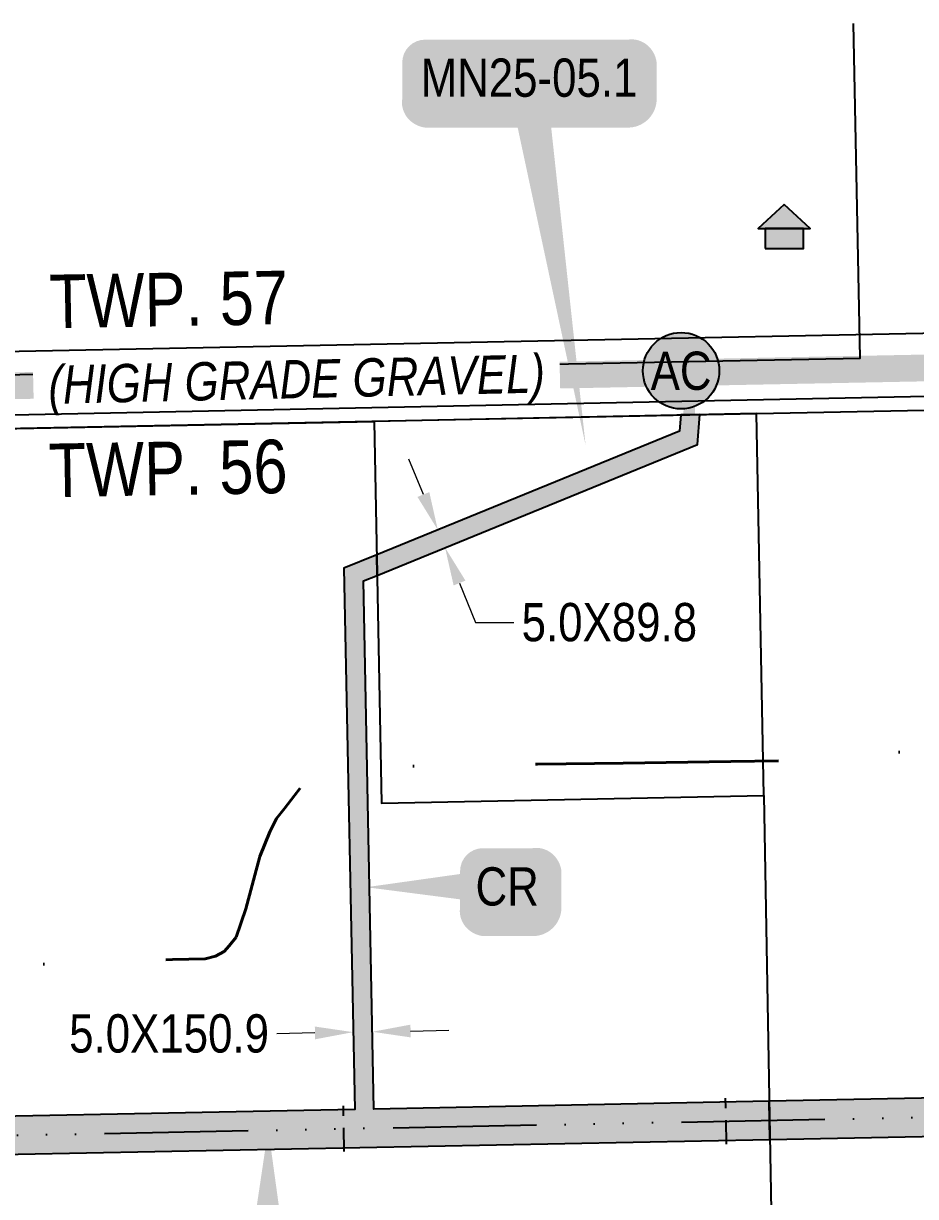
# Model space of a CAD drawing. Extents: x 88833 to 97610, y 5963373 to 5974710.
# Drawn here: x 91668.7 to 91901.8, y 5969679.8 to 5969986.5 of the extents above; entities that cross this region are included whole.
import ezdxf
from ezdxf.enums import TextEntityAlignment as Align

# ---------------------------------------------------------------- set-up
doc = ezdxf.new("R2010")
doc.units = 0
doc.header["$LTSCALE"] = 5
doc.header["$PDSIZE"] = 5
for name, pattern in [('COOP2', [10, 5, -1, 0, -1, 0, -1, 0, -1, 0, -1]), ('DASHDOT', [25.4, 12.7, -6.35, 0, -6.35]), ('foc-TIELINE', [1.875, 1.25, -0.625])]:
    doc.linetypes.add(name, pattern=pattern)
doc.layers.get('Defpoints').update_dxf_attribs({"color": 9})
for name, color, linetype in [('AS-POWER', 104, 'foc-POWER'), ('AS-RESIDENCE', 14, 'Continuous'), ('AS-ROADS', 254, 'Continuous'), ('AS-TELEPHONE', 224, 'foc-TEL'), ('CG-NOTES', 7, 'Continuous'), ('D-TXT', 6, 'Continuous'), ('L-SEC', 7, 'Continuous'), ('L-TITLEDB', 4, 'Continuous'), ('P-APEX RECON PAY ITEMS', 240, 'Continuous'), ('P-APEX RECON-10m BUFFER', 51, 'COOP2'), ('P-APEX RECON-LINE LIST', 240, 'Continuous'), ('P-APEX RECON-URBAN', 30, 'COOP2'), ('P-APEX RECON-WORK AREA', 104, 'Continuous'), ('P-BUFFER-PURPLE', 187, 'foc-TIELINE')]:
    doc.layers.add(name, color=color, linetype=linetype)
for name, color, linetype, lineweight in [('AS-RECON EXISTING', 151, 'DASHDOT', 40), ('P-APEX RECON-TWS-T', 104, 'Continuous', 9), ('T-TEXT', 48, 'Continuous', 18)]:
    doc.layers.add(name, color=color, linetype=linetype, lineweight=lineweight)
doc.styles.add('175L', font='ARIALN.TTF', dxfattribs={"height": 2})
doc.styles.add('80', font='ARIALN.TTF', dxfattribs={"height": 10})
doc.styles.add('80CG', font='ARIALN.TTF', dxfattribs={"height": 10})
doc.styles.add('80L', font='ARIALN.TTF', dxfattribs={"height": 10})
doc.styles.add('80LS', font='ARIALNI.TTF', dxfattribs={"height": 10})
doc.styles.add('foc-LtypeFont', font='ARIALN.TTF', dxfattribs={"height": 7.35})
doc.linetypes.add('foc-POWER', pattern='A,6,-1,["P",foc-LtypeFont,S=0.2,R=0,X=-0.625,Y=-0.75],-1.24,4', length=12.24)
doc.linetypes.add('foc-TEL', pattern='A,2,-1,["T",foc-LtypeFont,S=0.2,R=0,X=-0.425,Y=-0.75],-1.24,8', length=12.24)
doc.dimstyles.new('Compass 5 000', dxfattribs={"dimscale": 5, "dimtxt": 9, "dimasz": 2, "dimexe": 0.2, "dimexo": 0.0625, "dimgap": 0.5, "dimtad": 0, "dimtih": 1, "dimtoh": 1, "dimzin": 0, "dimdsep": 46, "dimtxsty": '80CG', "dimcen": 0.1, "dimse1": 1, "dimse2": 1, "dimclrd": 256, "dimclrt": 256, "dimaunit": 1, "dimadec": 4, "dimazin": 0, "dimtfac": 0.06, "dimtofl": 0, "dimtmove": 0, "dimatfit": 1, "dimfxl": 0.2, "dimtolj": 1, "dimtzin": 0, "dimlwd": -1, "dimarcsym": 0})

# ---------------------------------------------------------------- blocks, each defined once
blk = doc.blocks.new('*D622')
at = {"layer": 'Defpoints', "color": 0, "transparency": 16777216}
for p in [(91754.72, 5969729.56), (91759.71, 5969729.66), (91754.85, 5969722.75)]:
    blk.add_point(p, dxfattribs=at)
at = {"layer": 'P-APEX RECON-TWS-T', "transparency": 16777216}
for p, q in [((91744.86, 5969722.55), (91734.86, 5969722.35)), ((91769.85, 5969723.05), (91779.85, 5969723.25))]:
    blk.add_line(p, q, dxfattribs=at)
for points in [[(91744.82, 5969724.22), (91744.89, 5969720.88), (91754.85, 5969722.75)], [(91769.81, 5969724.71), (91769.88, 5969721.38), (91759.85, 5969722.85)]]:
    blk.add_solid(points, dxfattribs=at)
at = {"layer": 'P-APEX RECON-TWS-T', "transparency": 16777216, "insert": (91706.73, 5969722.35), "char_height": 10, "attachment_point": 5, "style": '80CG'}
blk.add_mtext('\\A1;5.0X150.9', dxfattribs=at)
blk = doc.blocks.new('Access_Point')
h = blk.add_hatch(color=255)
h.dxf.hatch_style = 1
edge = h.paths.add_edge_path()
edge.add_arc((0, 0), 9.99, 0, 360)
at = {"color": 170}
blk.add_circle((0, 0), 9.99, dxfattribs=at)
at = {"color": 170, "style": '175L'}
blk.add_text('AC', height=10, dxfattribs=at).set_placement((0, 0), align=Align.MIDDLE_CENTER)
blk = doc.blocks.new('*D624')
at = {"layer": 'Defpoints', "color": 0, "transparency": 16777216}
for p in [(91788.22, 5969858.66), (91790.1, 5969854.04), (91778.86, 5969849.45)]:
    blk.add_point(p, dxfattribs=at)
at = {"layer": 'P-APEX RECON-TWS-T', "transparency": 16777216}
for p, q in [((91773.19, 5969863.33), (91769.41, 5969872.59)), ((91782.64, 5969840.19), (91786.85, 5969829.89)), ((91786.85, 5969829.89), (91796.85, 5969829.89))]:
    blk.add_line(p, q, dxfattribs=at)
for points in [[(91774.74, 5969863.96), (91771.65, 5969862.7), (91776.97, 5969854.07)], [(91784.19, 5969840.82), (91781.1, 5969839.56), (91778.86, 5969849.45)]]:
    blk.add_solid(points, dxfattribs=at)
at = {"layer": 'P-APEX RECON-TWS-T', "transparency": 16777216, "insert": (91821.8, 5969829.89), "char_height": 10, "attachment_point": 5, "style": '80CG'}
blk.add_mtext('\\A1;5.0X89.8', dxfattribs=at)
blk = doc.blocks.new('*U625')
at = {"true_color": 0xffffa8}
h = blk.add_hatch(color=51, dxfattribs=at)
edge = h.paths.add_edge_path()
edge.add_line((-6.5, -11.5), (6.5, -11.5))
edge.add_arc((6.5, -5.5), 6, 270, 360)
edge.add_line((12.5, -5.5), (12.5, 4))
edge.add_arc((6.5, 4), 6, 0, 90)
edge.add_line((6.5, 10), (-6.5, 10))
edge.add_arc((-6.5, 4), 6, 90, 180)
edge.add_line((-12.5, 4), (-12.5, -5.5))
edge.add_arc((-6.5, -5.5), 6, 180, 270)
at = {"color": 240, "flags": 128}
blk.add_lwpolyline([(-6.5, -11.5, 3, 3, 0), (6.5, -11.5, 3, 3, 0.414214), (12.5, -5.5, 3, 3, 0), (12.5, 4, 3, 0, 0.414214), (6.5, 10, 0, 0, 0), (-6.5, 10, 0, 0, 0.414214), (-12.5, 4, 0, 0, 0), (-12.5, -5.5, 0, 3, 0.414214)], format="xyseb", close=True, dxfattribs=at)
for points in [[(-37.04, -0.21, 0, 10, 0), (0, 0, 5, 5, 0)], [(-1, -11.44, 0, 10, 0), (0, 0, 5, 5, 0)]]:
    blk.add_lwpolyline(points, format="xyseb", dxfattribs=at)
at = {"color": 4, "style": '80'}
blk.add_attdef('OTHER_001', (-14.7, -5), '', height=10, dxfattribs=at)
blk = doc.blocks.new('*U570')
at = {"true_color": 0xffffa8}
h = blk.add_hatch(color=51, dxfattribs=at)
edge = h.paths.add_edge_path()
edge.add_line((-6.5, -11.5), (6.5, -11.5))
edge.add_arc((6.5, -5.5), 6, 270, 360)
edge.add_line((12.5, -5.5), (12.5, 4))
edge.add_arc((6.5, 4), 6, 0, 90)
edge.add_line((6.5, 10), (-6.5, 10))
edge.add_arc((-6.5, 4), 6, 90, 180)
edge.add_line((-12.5, 4), (-12.5, -5.5))
edge.add_arc((-6.5, -5.5), 6, 180, 270)
at = {"color": 240, "flags": 128}
for points in [[(0.2, 34.92, 0, 10, 0), (0, 0, 5, 5, 0)], [(-1, -11.44, 0, 10, 0), (0, 0, 5, 5, 0)]]:
    blk.add_lwpolyline(points, format="xyseb", dxfattribs=at)
blk.add_lwpolyline([(-6.5, -11.5, 3, 3, 0), (6.5, -11.5, 3, 3, 0.414214), (12.5, -5.5, 3, 3, 0), (12.5, 4, 3, 0, 0.414214), (6.5, 10, 0, 0, 0), (-6.5, 10, 0, 0, 0.414214), (-12.5, 4, 0, 0, 0), (-12.5, -5.5, 0, 3, 0.414214)], format="xyseb", close=True, dxfattribs=at)
at = {"color": 4, "style": '80'}
blk.add_attdef('OTHER_001', (-14.7, -5), '', height=10, dxfattribs=at)
blk = doc.blocks.new('res_occ')
for points in [[(0.1, 0.891), (-1.257, -0.374), (1.457, -0.374)], [(-0.9, -1.425), (1.1, -1.425), (1.1, -0.374), (-0.9, -0.374)]]:
    blk.add_hatch(color=14).paths.add_polyline_path(points)
at = {"color": 14}
for points in [[(0.1, 0.891), (-1.257, -0.374), (1.457, -0.374)], [(-0.9, -1.425), (1.1, -1.425), (1.1, -0.374), (-0.9, -0.374)]]:
    blk.add_lwpolyline(points, close=True, dxfattribs=at)
blk = doc.blocks.new('*U1620')
at = {"true_color": 0xffffa8}
h = blk.add_hatch(color=51, dxfattribs=at)
edge = h.paths.add_edge_path()
edge.add_line((-26.5, -11.5), (26.5, -11.5))
edge.add_arc((26.5, -5.5), 6, 270, 360)
edge.add_line((32.5, -5.5), (32.5, 4))
edge.add_arc((26.5, 4), 6, 0, 90)
edge.add_line((26.5, 10), (-26.5, 10))
edge.add_arc((-26.5, 4), 6, 90, 180)
edge.add_line((-32.5, 4), (-32.5, -5.5))
edge.add_arc((-26.5, -5.5), 6, 180, 270)
at = {"color": 240, "flags": 128}
blk.add_lwpolyline([(-26.5, -11.5, 3, 3, 0), (26.5, -11.5, 3, 3, 0.414214), (32.5, -5.5, 3, 3, 0), (32.5, 4, 3, 0, 0.414214), (26.5, 10, 0, 0, 0), (-26.5, 10, 0, 0, 0.414214), (-32.5, 4, 0, 0, 0), (-32.5, -5.5, 0, 3, 0.414214)], format="xyseb", close=True, dxfattribs=at)
for points in [[(-24.67, -8.43, 0, 10, 0), (0, 0, 5, 5, 0)], [(15.43, -96.11, 0, 10, 0), (0, 0, 5, 5, 0)]]:
    blk.add_lwpolyline(points, format="xyseb", dxfattribs=at)
at = {"color": 4, "style": '80'}
blk.add_attdef('OTHER_001', (-14.7, -5), '', height=10, dxfattribs=at)

msp = doc.modelspace()

# ---------------------------------------------------------------- hatches: boundary and pattern name
at = {"layer": 'P-APEX RECON-10m BUFFER', "transparency": 33554687}
h = msp.add_hatch(color=256, dxfattribs=at)
h.dxf.hatch_style = 1
h.paths.add_polyline_path([(91761.103, 5969842.193), (91844.824, 5969876.387), (91845.477, 5969884.226), (91840.456, 5969884.125), (91840.1, 5969879.854), (91761.003, 5969847.549)])
h = msp.add_hatch(color=256, dxfattribs=at)
h.dxf.hatch_style = 1
h.paths.add_polyline_path([(91568.793, 5969878.709), (91569.134, 5969873.842), (91570.134, 5969841.843), (91571.252, 5969836.703), (91573.767, 5969832.178), (91578.145, 5969829.813), (91581.067, 5969828.465), (91588.414, 5969827.037), (91598.513, 5969824.346), (91598.083, 5969821.879), (91596.633, 5969800.414), (91596.85, 5969782.956), (91597.067, 5969771.847), (91592.072, 5969771.75), (91592.461, 5969751.77), (91597.456, 5969751.867), (91598.381, 5969704.408), (91593.386, 5969704.31), (91593.483, 5969699.366), (91462.196, 5969696.777), (91461.222, 5969696.792), (91461.408, 5969686.796), (91462.218, 5969686.784), (91593.678, 5969689.375), (91593.776, 5969684.33), (91613.756, 5969684.72), (91613.658, 5969689.769), (91863.763, 5969694.7), (91863.586, 5969704.691), (91760.252, 5969702.653), (91757.5, 5969840.722), (91761.103, 5969842.193), (91761.003, 5969847.549), (91752.437, 5969844.05), (91755.257, 5969702.555), (91613.463, 5969699.759), (91613.367, 5969704.7), (91608.372, 5969704.603), (91607.446, 5969752.062), (91612.441, 5969752.159), (91612.052, 5969772.139), (91607.057, 5969772.042), (91606.841, 5969783.115), (91606.63, 5969800.139), (91607.99, 5969820.282), (91604.062, 5969829.095), (91601.568, 5969828.702), (91589.536, 5969831.909), (91582.612, 5969833.254), (91580.381, 5969834.283), (91577.425, 5969835.88), (91575.977, 5969838.486), (91575.113, 5969842.457), (91574.124, 5969874.095), (91573.794, 5969878.809)])
h = msp.add_hatch(color=256, dxfattribs=at)
h.dxf.hatch_style = 1
h.paths.add_polyline_path([(92225.944, 5969091.952), (92222.341, 5969301.79), (92166.343, 5969419.077), (92170.851, 5969421.229), (92162.241, 5969439.263), (92157.732, 5969437.111), (92143.367, 5969467.198), (92147.876, 5969469.351), (92139.265, 5969487.385), (92134.757, 5969485.233), (92133.753, 5969487.334), (92130.861, 5969694.966), (92135.911, 5969695.062), (92135.53, 5969715.043), (92130.555, 5969714.948), (92130.493, 5969718.197), (92132.399, 5969718.234), (92132.064, 5969738.215), (92130.106, 5969738.178), (92129.162, 5969786.987), (92131.248, 5969787.028), (92130.861, 5969807.008), (92110.881, 5969806.621), (92111.267, 5969786.641), (92119.169, 5969786.794), (92120.101, 5969737.987), (92115.106, 5969737.891), (92115.487, 5969717.911), (92120.483, 5969718.006), (92120.545, 5969714.757), (92115.55, 5969714.661), (92115.645, 5969709.66), (91863.586, 5969704.691), (91863.763, 5969694.7), (92115.836, 5969699.67), (92115.931, 5969694.681), (92120.87, 5969694.775), (92123.793, 5969485.006), (92125.74, 5969480.927), (92121.231, 5969478.775), (92129.842, 5969460.741), (92134.35, 5969462.893), (92148.715, 5969432.806), (92144.207, 5969430.653), (92152.817, 5969412.619), (92157.326, 5969414.772), (92212.388, 5969299.446), (92215.955, 5969091.712)])

# ---------------------------------------------------------------- linework, layer by layer
at = {"layer": 'AS-POWER', "flags": 128}
msp.add_lwpolyline([(90771.54, 5969881.93), (90771.54, 5969881.93), (91460.139, 5969890.801), (91462.812, 5969890.85), (91636.241, 5969894.096), (91887.314, 5969899.007), (91885.627, 5969986.502)], dxfattribs=at)
at = {"layer": 'AS-RECON EXISTING', "flags": 128}
msp.add_lwpolyline([(90576.133, 5969765.732), (90580.125, 5969765.346), (90595.449, 5969765.909), (90603.571, 5969765.91), (90621.434, 5969766.201), (90629.559, 5969766.773), (90634.547, 5969767.21), (90640.317, 5969766.925), (90654.71, 5969767.784), (90661.863, 5969767.854), (90681.11, 5969767.811), (90700.297, 5969767.668), (90720.946, 5969767.542), (90745.572, 5969767.677), (90770.382, 5969768.303), (90797.258, 5969768.445), (90822.324, 5969768.479), (90853.176, 5969768.764), (90886.451, 5969768.285), (90916.762, 5969768.769), (90949.951, 5969769.004), (90983.625, 5969768.763), (91013.295, 5969769.037), (91035.745, 5969769.633), (91064.762, 5969770.163), (91091.321, 5969769.97), (91118.848, 5969769.969), (91152.515, 5969769.985), (91184.967, 5969770.664), (91207.799, 5969770.902), (91232.035, 5969770.791), (91259.54, 5969770.737), (91277.429, 5969770.863), (91292.772, 5969771.112), (91316.654, 5969771.454), (91334.889, 5969771.503), (91360.471, 5969771.27), (91375.455, 5969771.544), (91387.76, 5969771.55), (91391.622, 5969770.989), (91399.13, 5969768.476), (91412.407, 5969758.321), (91422.402, 5969749.424), (91426.81, 5969745.351), (91431.677, 5969740.876), (91435.591, 5969737.211), (91439.639, 5969733.861), (91444.068, 5969731.784), (91448.282, 5969731.342), (91460.804, 5969730.961), (91491.785, 5969732.949), (91499.504, 5969733.457), (91521.558, 5969734.302), (91532.082, 5969734.689), (91543.941, 5969735.162), (91559.869, 5969735.972), (91570.708, 5969736.487), (91588.459, 5969737.51), (91598.858, 5969737.822), (91604.37, 5969738.227), (91610.2, 5969738.255), (91622.642, 5969738.87), (91637.16, 5969739.242), (91654.749, 5969739.769), (91670.884, 5969740.472), (91691.138, 5969740.95), (91707.643, 5969741.738), (91716.16, 5969741.917), (91718.832, 5969742.588), (91721.116, 5969743.799), (91722.471, 5969745.332), (91724.288, 5969747.606), (91726.82, 5969754.995), (91730.416, 5969768.722), (91733.063, 5969775.089), (91734.83, 5969778.595), (91736.886, 5969781.259), (91739.475, 5969784.664), (91741.981, 5969787.807), (91745.848, 5969791.427), (91749.508, 5969792.167), (91752.139, 5969792.091), (91758.604, 5969792.088), (91776.751, 5969792.441), (91803.011, 5969792.824), (91825.439, 5969793.065), (91853.581, 5969793.526), (91885.986, 5969793.99), (91906.697, 5969797.598), (91932.81, 5969796.431), (91955.363, 5969794.739), (91964.055, 5969794.915), (91977.689, 5969795.023), (91990.009, 5969795.073), (92010.618, 5969795.404), (92034.664, 5969795.635), (92060.109, 5969796.293), (92084.597, 5969796.835), (92104.826, 5969796.858), (92119.958, 5969796.564), (92122.644, 5969797.033), (92124.013, 5969796.949), (92127.105, 5969796.857), (92129.316, 5969796.649), (92138.113, 5969796.683), (92149.213, 5969796.89), (92176.976, 5969797.51), (92190.584, 5969797.406), (92210.996, 5969797.406), (92215.588, 5969797.343), (92225.232, 5969797.406), (92229, 5969796.569), (92232.862, 5969795.489), (92236.649, 5969793.307), (92238.216, 5969791.425), (92239.154, 5969789.978), (92241.291, 5969783.894), (92241.894, 5969774.347), (92242.478, 5969762.866), (92242.899, 5969753.17), (92243.053, 5969746.642), (92243.293, 5969743.868), (92243.659, 5969738.673), (92243.971, 5969732.131), (92244.466, 5969723.302), (92245.003, 5969714.507), (92245.469, 5969706.336), (92246.041, 5969693.5), (92246.441, 5969683.86), (92246.791, 5969671.88), (92246.98, 5969662.99), (92247.325, 5969650.395), (92247.618, 5969641.347), (92247.588, 5969615.812), (92248.004, 5969605.461), (92247.988, 5969585.385), (92247.955, 5969558.064), (92248.024, 5969539.146), (92248.131, 5969517.732), (92248.342, 5969504.112), (92248.326, 5969492.199), (92248.766, 5969469.888), (92249.118, 5969447.655), (92249.314, 5969423.77), (92249.907, 5969403.476), (92250.575, 5969380.521), (92251.127, 5969356.792), (92251.315, 5969329.622), (92251.625, 5969305.247), (92252.244, 5969275.314), (92252.506, 5969248.343), (92253.105, 5969226.369), (92253.367, 5969205.621), (92253.601, 5969188.344), (92253.695, 5969165.002), (92254.008, 5969141.371), (92254.059, 5969126.191), (92253.787, 5969112.148), (92253.263, 5969101.438), (92253.359, 5969094.992), (92254.083, 5969091.898), (92255.561, 5969089.798), (92256.957, 5969088.479), (92259.048, 5969086.855), (92261.346, 5969085.807), (92266.974, 5969085.063), (92274.269, 5969085.256), (92284.734, 5969085.399), (92299.782, 5969085.707), (92322.094, 5969086.041), (92345.747, 5969086.472), (92368.294, 5969086.649), (92396.093, 5969087.014), (92421.818, 5969087.379), (92447.847, 5969087.422), (92483.989, 5969088.434), (92509.687, 5969088.681), (92532.691, 5969089.316), (92550.589, 5969089.391), (92576.592, 5969089.844), (92606.968, 5969089.895), (92633.388, 5969090.539), (92668.517, 5969091.482), (92699.58, 5969091.388), (92732.263, 5969092.096), (92770.167, 5969092.657), (92801.307, 5969093.334), (92844.354, 5969093.929), (92880.045, 5969094.061), (92923.468, 5969094.721), (92968.478, 5969095.05), (93007.309, 5969096.087), (93046.883, 5969096.559), (93080.818, 5969096.99)], dxfattribs=at)
at = {"layer": 'AS-ROADS', "flags": 128}
for points, const_width in [([(88905.14, 5969836.708), (90036.827, 5969860.088), (90749.64, 5969873.976), (91710.331, 5969892.624), (92348.91, 5969905.142), (92382.505, 5969905.836)], 7), ([(91842.661, 5969884.344), (91842.857, 5969893.647)], 2.998)]:
    msp.add_lwpolyline(points, dxfattribs=dict(at, const_width=const_width))
at = {"layer": 'AS-TELEPHONE', "flags": 128}
msp.add_lwpolyline([(88833.114, 5969828.893), (89005.22, 5969831.929), (89729.645, 5969845.901), (89829.626, 5969847.833), (90634.16, 5969863.377), (90736.218, 5969865.443), (90812.333, 5969866.926), (90812.685, 5969866.933), (92264.194, 5969896.313), (92382.627, 5969898.534)], dxfattribs=at)
at = {"layer": 'L-SEC', "flags": 128}
for points in [[(91457.47, 5969896.598), (92262.324, 5969912.644)], [(91457.871, 5969876.498), (92262.725, 5969892.544)]]:
    msp.add_lwpolyline(points, dxfattribs=at)
at = {"layer": 'L-TITLEDB', "flags": 128}
for points in [[(91760.356, 5969882.45), (91762.207, 5969782.632), (91862.172, 5969784.595), (91860.267, 5969884.472)], [(91457.871, 5969876.498), (91760.356, 5969882.45), (91762.207, 5969782.632), (91862.172, 5969784.595), (91874.573, 5969083.86), (91472.823, 5969074.618), (91465.365, 5969474.596)]]:
    msp.add_lwpolyline(points, close=True, dxfattribs=at)
at = {"layer": 'P-APEX RECON-URBAN', "ltscale": 1.5, "flags": 128}
msp.add_lwpolyline([(89862.314, 5969420.078), (89867.21, 5969428.525), (89870.142, 5969432.838), (89871.234, 5969440.262), (89870.986, 5969451.312), (89869.214, 5969465.882), (89874.382, 5969505.038), (89878.807, 5969544.864), (89884.151, 5969585.191), (89892.206, 5969617.101), (89902.642, 5969647.039), (89920.512, 5969655.252), (90029.926, 5969662.38), (90138.481, 5969668.858), (90357.817, 5969689.033), (90562.775, 5969696.814), (90589.96, 5969720.186), (90720.273, 5969722.879), (90776.006, 5969735.867), (91186.503, 5969696.002), (91462.207, 5969691.78), (92125.726, 5969704.862), (92128.773, 5969486.17), (92217.364, 5969300.618), (92221.268, 5969073.304), (93093.277, 5969087.636), (93106.741, 5968355.069), (93124.698, 5968305.644), (93129.217, 5968093.237), (93161.833, 5968029.817), (93132.245, 5967948.401), (93140.258, 5967559.937), (93144.056, 5967553.379), (93150.54, 5967550.023), (93471.989, 5967554.975), (93537.11, 5967530.142), (93807.323, 5967535.904), (93870.968, 5967527.576), (94192.337, 5967535.661), (94197.923, 5967257.788), (94078.168, 5967114.695), (94085.554, 5966738.872), (94086.156, 5966675.15), (93941.517, 5966671.159), (93944.01, 5966553.478), (93958.044, 5965888.32), (93972.598, 5965166.717), (93975.555, 5965146.731), (93977.138, 5965068.998), (93975.008, 5965048.86), (93989.037, 5964391.951), (94052.05, 5964393.271), (94345.155, 5964399.496), (94346.843, 5964325.417), (94351.149, 5964301.36), (94401.947, 5964302.5), (94446.672, 5964297.431), (95465.604, 5964319.323)], dxfattribs=at)
at = {"layer": 'P-APEX RECON-WORK AREA', "flags": 128}
msp.add_lwpolyline([(91761.103, 5969842.193), (91844.824, 5969876.387), (91845.477, 5969884.226), (91840.456, 5969884.125), (91840.1, 5969879.854), (91761.003, 5969847.549)], close=True, dxfattribs=at)
for points in [[(91613.658, 5969689.769), (91863.763, 5969694.7), (91863.586, 5969704.691), (91760.252, 5969702.653), (91757.5, 5969840.722), (91761.103, 5969842.193), (91761.003, 5969847.549), (91752.437, 5969844.05), (91755.257, 5969702.555), (91613.463, 5969699.759)], [(92115.645, 5969709.66), (91863.586, 5969704.691), (91863.763, 5969694.7), (92115.836, 5969699.67)]]:
    msp.add_lwpolyline(points, dxfattribs=at)
at = {"layer": 'P-BUFFER-PURPLE'}
for p, q in [((91752.513, 5969691.507), (91752.276, 5969703.496)), ((91852.414, 5969693.477), (91852.177, 5969705.465))]:
    msp.add_line(p, q, dxfattribs=at)

# ---------------------------------------------------------------- block references
at = {"layer": 'AS-RESIDENCE', "xscale": 5, "yscale": 5, "zscale": 5}
msp.add_blockref('res_occ', (91867.01, 5969934.743), dxfattribs=at)
at = {"layer": 'CG-NOTES', "xscale": 0.9992045070000001, "yscale": 0.9992045070000001, "zscale": 0.9992045070000001}
msp.add_blockref('Access_Point', (91840.55, 5969895.699), dxfattribs=at)
at = {"layer": 'P-APEX RECON PAY ITEMS'}
ref = msp.add_blockref('*U625', (91795.287, 5969760.858), dxfattribs=at)
ref.add_attrib('OTHER_001', 'CR', (91786.825, 5969755.855), dxfattribs={"layer": '0', "color": 4, "height": 10, "style": '80'})
ref = msp.add_blockref('*U570', (91732.452, 5969662.54), dxfattribs=at)
ref.add_attrib('OTHER_001', 'CR', (91723.991, 5969657.537), dxfattribs={"layer": '0', "color": 4, "height": 10, "style": '80'})

# ---------------------------------------------------------------- texts
at = {"layer": 'D-TXT', "color": 3, "char_height": 14, "attachment_point": 1, "rotation": 1.01459, "style": '80L'}
for s, insert in [('TWP. 57', (91675.286, 5969920.79)), ('TWP. 56', (91675.173, 5969876.62))]:
    msp.add_mtext_dynamic_manual_height_columns(s, width=101.3954, gutter_width=47.5, heights=[0], dxfattribs=dict(at, insert=insert))

# ---------------------------------------------------------------- dimensions: what is measured, and where the dimension line sits
at = {"layer": 'P-APEX RECON-TWS-T'}
for base, p1, p2, angle, text, picture, middle in [((91778.864, 5969849.447), (91788.215, 5969858.663), (91790.104, 5969854.038), 292.21655, '5.0X89.8', '*D624', (91821.796, 5969829.893)), ((91754.854, 5969722.748), (91759.714, 5969729.661), (91754.719, 5969729.562), 181.14174, '5.0X150.9', '*D622', (91706.727, 5969722.35))]:
    dim = msp.add_linear_dim(base=base, p1=p1, p2=p2, angle=angle, text=text, dimstyle='Compass 5 000', dxfattribs=at)
    dim.commit()
    dim.dimension.update_dxf_attribs({"geometry": picture, "text_midpoint": middle, "dimtype": 161})

# ---------------------------------------------------------------- next in the draw order: texts
at = {"layer": 'T-TEXT', "insert": (91739.936, 5969898.505), "char_height": 10, "width": 135.64186, "attachment_point": 2, "rotation": 1.32813, "style": '80LS', "bg_fill": 3, "box_fill_scale": 1.1, "bg_fill_color": 256, "bg_fill_transparency": 0}
msp.add_mtext('(HIGH GRADE GRAVEL)', dxfattribs=at)

# ---------------------------------------------------------------- next in the draw order: block references
at = {"layer": 'P-APEX RECON-LINE LIST'}
ref = msp.add_blockref('*U1620', (91800.171, 5969972.272), dxfattribs=at)
ref.add_attrib('OTHER_001', 'MN25-05.1', (91772.474, 5969967.337), dxfattribs={"layer": '0', "color": 4, "height": 10, "style": '80'})

doc.saveas('drawing.dxf')
